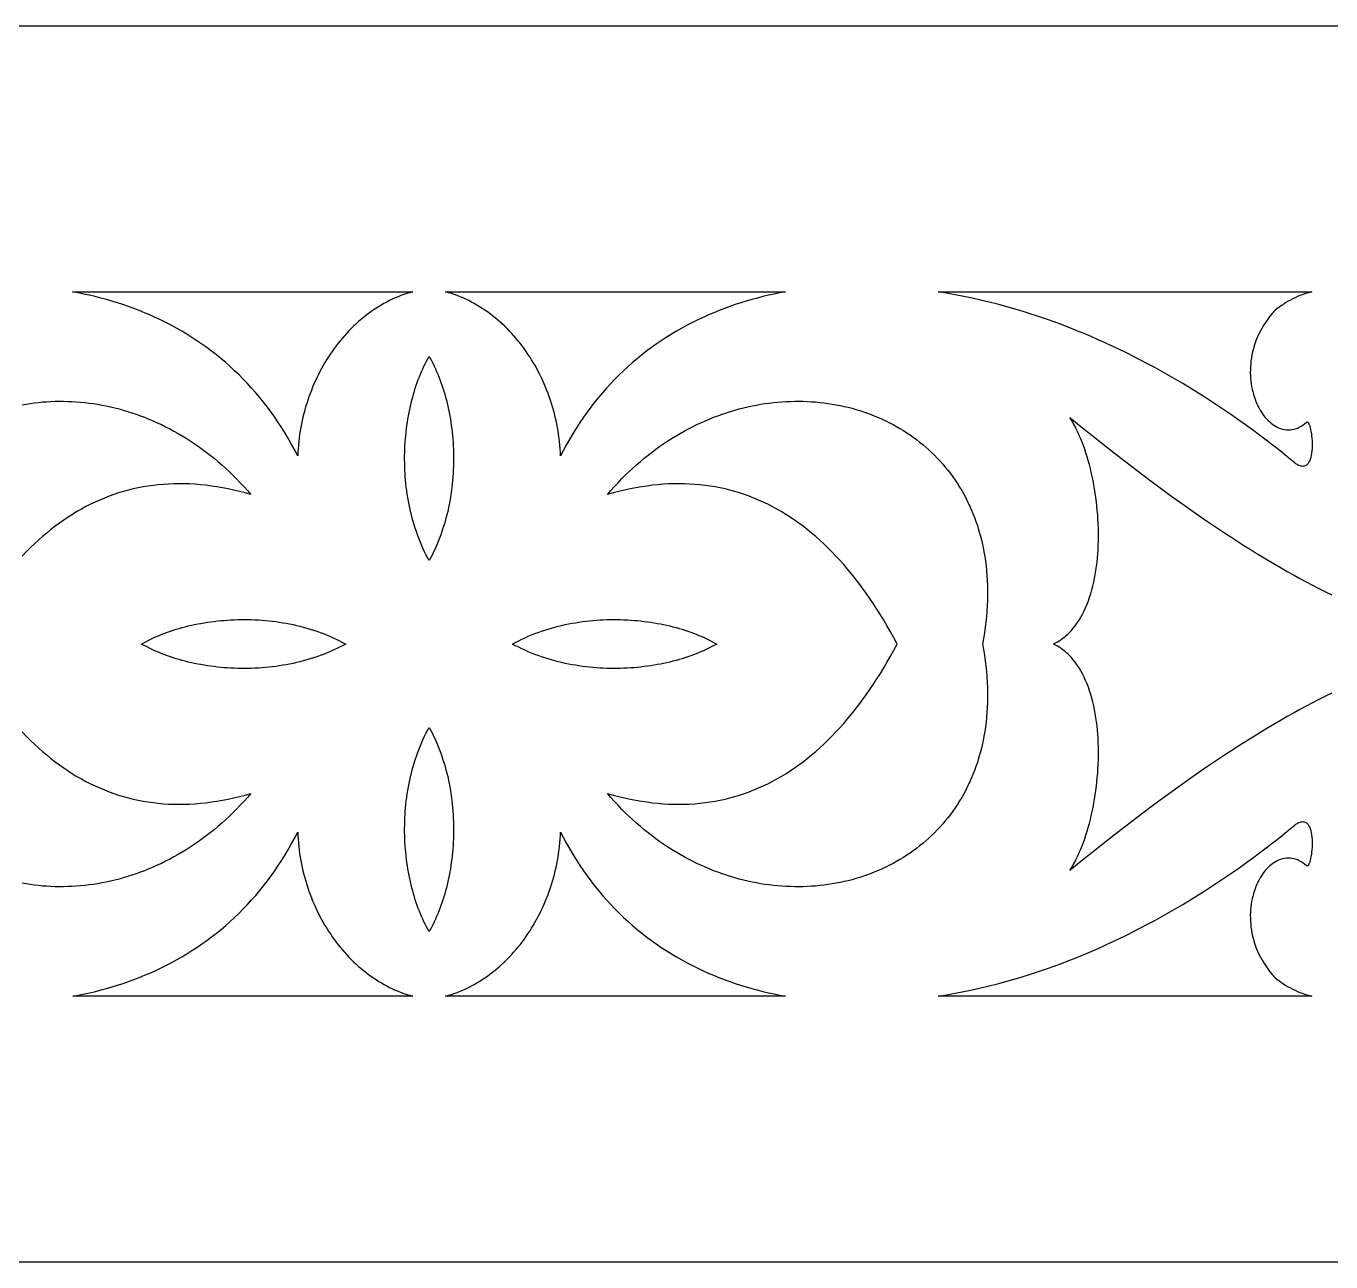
# Model space of a CAD drawing. Extents: x -177 to 173, y -41 to 52.
# Drawn here: x -32.2 to 66, y -40.7 to 52.3 of the extents above; entities that cross this region are included whole.
import ezdxf

# ---------------------------------------------------------------- set-up
doc = ezdxf.new("R2010")
doc.units = 0
doc.header["$MEASUREMENT"] = 0
doc.layers.add('LAYER_1', color=18, linetype='CONTINUOUS')

msp = doc.modelspace()

# ---------------------------------------------------------------- linework, layer by layer
at = {"layer": 'LAYER_1'}
for points in [[(-176.877, -40.696), (173.123, -40.696), (173.123, 52.304), (-176.877, 52.304)], [(-3.339, 32.241), (-3.561, 32.173), (-3.782, 32.099), (-4.001, 32.019), (-4.218, 31.934), (-4.433, 31.843), (-4.646, 31.747), (-4.857, 31.646), (-5.066, 31.539), (-5.273, 31.427), (-5.477, 31.31), (-5.68, 31.189), (-5.88, 31.062), (-6.077, 30.93), (-6.272, 30.794), (-6.465, 30.653), (-6.655, 30.508), (-6.843, 30.358), (-7.028, 30.203), (-7.21, 30.044), (-7.39, 29.881), (-7.567, 29.714), (-7.741, 29.543), (-7.912, 29.367), (-8.08, 29.188), (-8.245, 29.005), (-8.407, 28.818), (-8.566, 28.627), (-8.722, 28.432), (-8.874, 28.235), (-9.023, 28.033), (-9.169, 27.828), (-9.312, 27.62), (-9.451, 27.409), (-9.587, 27.194), (-9.719, 26.977), (-9.847, 26.756), (-9.972, 26.533), (-10.093, 26.306), (-10.211, 26.077), (-10.324, 25.845), (-10.434, 25.611), (-10.54, 25.374), (-10.642, 25.135), (-10.74, 24.893), (-10.834, 24.649), (-10.923, 24.403), (-11.009, 24.154), (-11.09, 23.904), (-11.167, 23.652), (-11.24, 23.397), (-11.308, 23.141), (-11.372, 22.883), (-11.431, 22.624), (-11.486, 22.363), (-11.536, 22.1), (-11.582, 21.837), (-11.623, 21.571), (-11.659, 21.305), (-11.69, 21.037), (-11.717, 20.768), (-11.738, 20.498), (-11.755, 20.228), (-11.766, 19.956), (-11.992, 20.395), (-12.226, 20.827), (-12.466, 21.25), (-12.713, 21.666), (-12.967, 22.075), (-13.227, 22.475), (-13.494, 22.868), (-13.768, 23.253), (-14.048, 23.631), (-14.334, 24), (-14.627, 24.362), (-14.926, 24.717), (-15.231, 25.063), (-15.542, 25.402), (-15.859, 25.734), (-16.182, 26.057), (-16.511, 26.373), (-16.846, 26.682), (-17.186, 26.982), (-17.533, 27.275), (-17.884, 27.561), (-18.241, 27.839), (-18.604, 28.109), (-18.972, 28.371), (-19.345, 28.626), (-19.723, 28.874), (-20.106, 29.113), (-20.495, 29.346), (-20.888, 29.57), (-21.286, 29.787), (-21.689, 29.996), (-22.097, 30.198), (-22.492, 30.385), (-22.889, 30.563), (-23.29, 30.734), (-23.693, 30.898), (-24.098, 31.054), (-24.506, 31.203), (-24.917, 31.344), (-25.33, 31.479), (-25.745, 31.606), (-26.162, 31.726), (-26.581, 31.839), (-27.002, 31.946), (-27.425, 32.045), (-27.85, 32.138), (-28.276, 32.224), (-28.704, 32.304), (-3.114, 32.304)], [(24.521, 32.224), (24.095, 32.138), (23.67, 32.045), (23.247, 31.946), (22.826, 31.839), (22.407, 31.726), (21.99, 31.606), (21.575, 31.479), (21.162, 31.344), (20.752, 31.203), (20.343, 31.054), (19.938, 30.898), (19.535, 30.734), (19.134, 30.563), (18.737, 30.385), (18.342, 30.198), (17.934, 29.996), (17.531, 29.787), (17.133, 29.57), (16.74, 29.346), (16.351, 29.113), (15.968, 28.874), (15.59, 28.626), (15.217, 28.371), (14.849, 28.109), (14.486, 27.839), (14.129, 27.561), (13.778, 27.275), (13.432, 26.982), (13.091, 26.682), (12.756, 26.373), (12.427, 26.057), (12.104, 25.734), (11.787, 25.402), (11.476, 25.063), (11.171, 24.717), (10.872, 24.362), (10.579, 24), (10.293, 23.631), (10.013, 23.253), (9.739, 22.868), (9.472, 22.475), (9.212, 22.075), (8.958, 21.666), (8.711, 21.25), (8.471, 20.827), (8.237, 20.395), (8.011, 19.956), (8, 20.228), (7.983, 20.498), (7.962, 20.768), (7.935, 21.037), (7.904, 21.305), (7.868, 21.571), (7.827, 21.837), (7.781, 22.1), (7.731, 22.363), (7.676, 22.624), (7.617, 22.883), (7.553, 23.141), (7.485, 23.397), (7.412, 23.652), (7.335, 23.904), (7.254, 24.154), (7.168, 24.403), (7.079, 24.649), (6.985, 24.893), (6.887, 25.135), (6.785, 25.374), (6.679, 25.611), (6.569, 25.845), (6.456, 26.077), (6.338, 26.306), (6.217, 26.533), (6.092, 26.756), (5.964, 26.977), (5.832, 27.194), (5.696, 27.409), (5.557, 27.62), (5.414, 27.828), (5.268, 28.033), (5.119, 28.235), (4.967, 28.432), (4.811, 28.627), (4.652, 28.818), (4.49, 29.005), (4.325, 29.188), (4.157, 29.367), (3.986, 29.543), (3.812, 29.714), (3.635, 29.881), (3.455, 30.044), (3.273, 30.203), (3.088, 30.358), (2.901, 30.508), (2.71, 30.653), (2.518, 30.794), (2.322, 30.93), (2.125, 31.062), (1.925, 31.189), (1.722, 31.31), (1.518, 31.427), (1.311, 31.539), (1.102, 31.646), (0.891, 31.747), (0.678, 31.843), (0.463, 31.934), (0.246, 32.019), (0.027, 32.099), (-0.194, 32.173), (-0.416, 32.241), (-0.641, 32.304), (24.949, 32.304)], [(64.364, 32.258), (64.185, 32.207), (64.007, 32.15), (63.829, 32.088), (63.652, 32.02), (63.475, 31.946), (63.299, 31.867), (63.123, 31.782), (62.948, 31.691), (62.774, 31.595), (62.6, 31.492), (62.428, 31.384), (62.257, 31.27), (62.086, 31.15), (61.917, 31.024), (61.75, 30.892), (61.564, 30.681), (61.39, 30.467), (61.226, 30.25), (61.074, 30.032), (60.931, 29.811), (60.799, 29.589), (60.677, 29.366), (60.565, 29.141), (60.462, 28.916), (60.369, 28.69), (60.286, 28.463), (60.211, 28.237), (60.145, 28.01), (60.089, 27.784), (60.04, 27.558), (60, 27.334), (59.968, 27.11), (59.944, 26.888), (59.928, 26.667), (59.92, 26.449), (59.918, 26.232), (59.925, 26.018), (59.938, 25.806), (59.957, 25.597), (59.984, 25.392), (60.017, 25.19), (60.056, 24.991), (60.101, 24.796), (60.152, 24.606), (60.209, 24.42), (60.271, 24.238), (60.339, 24.061), (60.411, 23.89), (60.489, 23.724), (60.571, 23.563), (60.658, 23.409), (60.749, 23.26), (60.844, 23.118), (60.943, 22.983), (61.046, 22.854), (61.152, 22.733), (61.262, 22.619), (61.375, 22.512), (61.491, 22.414), (61.61, 22.324), (61.731, 22.242), (61.855, 22.169), (61.981, 22.104), (62.109, 22.049), (62.239, 22.004), (62.37, 21.967), (62.503, 21.941), (62.637, 21.925), (62.772, 21.92), (62.909, 21.925), (63.045, 21.941), (63.183, 21.968), (63.32, 22.007), (63.458, 22.057), (63.596, 22.119), (63.733, 22.194), (63.87, 22.28), (64.007, 22.38), (64.142, 22.492), (64.163, 22.507), (64.183, 22.513), (64.204, 22.513), (64.225, 22.505), (64.246, 22.49), (64.266, 22.469), (64.287, 22.441), (64.307, 22.408), (64.347, 22.324), (64.384, 22.22), (64.42, 22.097), (64.453, 21.958), (64.483, 21.806), (64.509, 21.641), (64.531, 21.467), (64.548, 21.285), (64.561, 21.098), (64.567, 20.908), (64.568, 20.718), (64.562, 20.529), (64.549, 20.343), (64.528, 20.164), (64.5, 19.992), (64.463, 19.831), (64.441, 19.755), (64.417, 19.682), (64.39, 19.613), (64.361, 19.548), (64.329, 19.488), (64.295, 19.431), (64.259, 19.38), (64.219, 19.333), (64.177, 19.292), (64.132, 19.257), (64.084, 19.227), (64.034, 19.204), (63.98, 19.186), (63.923, 19.176), (63.863, 19.173), (63.8, 19.177), (63.734, 19.188), (63.665, 19.207), (63.592, 19.235), (63.515, 19.27), (63.436, 19.315), (63.352, 19.368), (63.265, 19.431), (63.175, 19.503), (62.664, 19.92), (62.152, 20.332), (61.638, 20.736), (61.122, 21.135), (60.605, 21.526), (60.087, 21.911), (59.567, 22.289), (59.046, 22.661), (58.524, 23.026), (58, 23.385), (57.476, 23.737), (56.951, 24.082), (56.424, 24.421), (55.897, 24.753), (55.369, 25.079), (54.841, 25.397), (54.312, 25.71), (53.782, 26.015), (53.251, 26.314), (52.721, 26.606), (52.189, 26.892), (51.658, 27.171), (51.126, 27.443), (50.594, 27.709), (50.062, 27.967), (49.53, 28.22), (48.998, 28.465), (48.466, 28.704), (47.935, 28.936), (47.403, 29.161), (46.872, 29.38), (46.341, 29.592), (45.757, 29.817), (45.167, 30.036), (44.571, 30.248), (43.969, 30.454), (43.363, 30.652), (42.751, 30.843), (42.134, 31.027), (41.513, 31.203), (40.888, 31.371), (40.259, 31.531), (39.626, 31.683), (38.99, 31.825), (38.351, 31.959), (37.71, 32.084), (37.066, 32.199), (36.42, 32.304), (64.542, 32.304)], [(-3.718, 19.953), (-3.713, 20.212), (-3.705, 20.469), (-3.693, 20.726), (-3.677, 20.981), (-3.658, 21.236), (-3.636, 21.489), (-3.61, 21.74), (-3.581, 21.99), (-3.549, 22.239), (-3.513, 22.485), (-3.474, 22.73), (-3.432, 22.973), (-3.387, 23.214), (-3.339, 23.453), (-3.287, 23.69), (-3.233, 23.924), (-3.175, 24.156), (-3.115, 24.385), (-3.051, 24.611), (-2.985, 24.835), (-2.916, 25.056), (-2.844, 25.274), (-2.769, 25.488), (-2.692, 25.7), (-2.611, 25.908), (-2.528, 26.113), (-2.443, 26.315), (-2.355, 26.512), (-2.264, 26.706), (-2.171, 26.897), (-2.076, 27.083), (-1.977, 27.265), (-1.877, 27.443), (-1.877, 27.443), (-1.776, 27.265), (-1.678, 27.083), (-1.583, 26.897), (-1.489, 26.706), (-1.399, 26.512), (-1.311, 26.315), (-1.225, 26.113), (-1.143, 25.908), (-1.062, 25.7), (-0.985, 25.489), (-0.91, 25.274), (-0.838, 25.056), (-0.769, 24.835), (-0.703, 24.611), (-0.639, 24.385), (-0.579, 24.156), (-0.522, 23.924), (-0.467, 23.69), (-0.416, 23.453), (-0.367, 23.214), (-0.322, 22.973), (-0.28, 22.73), (-0.241, 22.486), (-0.206, 22.239), (-0.173, 21.99), (-0.144, 21.74), (-0.119, 21.489), (-0.096, 21.236), (-0.077, 20.981), (-0.062, 20.726), (-0.05, 20.469), (-0.042, 20.212), (-0.037, 19.953), (-0.036, 19.694), (-0.039, 19.434), (-0.045, 19.174), (-0.055, 18.913), (-0.069, 18.652), (-0.086, 18.39), (-0.108, 18.128), (-0.133, 17.867), (-0.162, 17.605), (-0.195, 17.344), (-0.233, 17.082), (-0.274, 16.822), (-0.319, 16.561), (-0.369, 16.302), (-0.422, 16.043), (-0.48, 15.785), (-0.542, 15.527), (-0.608, 15.271), (-0.679, 15.016), (-0.754, 14.762), (-0.833, 14.509), (-0.917, 14.258), (-1.005, 14.009), (-1.098, 13.761), (-1.195, 13.514), (-1.297, 13.27), (-1.404, 13.028), (-1.515, 12.787), (-1.631, 12.549), (-1.751, 12.313), (-1.877, 12.08), (-2.002, 12.313), (-2.123, 12.549), (-2.239, 12.787), (-2.35, 13.028), (-2.457, 13.27), (-2.559, 13.514), (-2.656, 13.761), (-2.749, 14.009), (-2.837, 14.258), (-2.921, 14.509), (-3.001, 14.762), (-3.076, 15.016), (-3.146, 15.271), (-3.213, 15.527), (-3.275, 15.785), (-3.333, 16.043), (-3.386, 16.302), (-3.436, 16.561), (-3.481, 16.822), (-3.522, 17.082), (-3.56, 17.344), (-3.593, 17.605), (-3.622, 17.867), (-3.647, 18.128), (-3.669, 18.39), (-3.686, 18.651), (-3.7, 18.913), (-3.71, 19.174), (-3.716, 19.434), (-3.719, 19.694)], [(26.267, 24.068), (26.582, 24.057), (26.896, 24.04), (27.208, 24.016), (27.519, 23.987), (27.829, 23.952), (28.137, 23.911), (28.443, 23.864), (28.747, 23.811), (29.05, 23.752), (29.35, 23.687), (29.649, 23.616), (29.945, 23.54), (30.239, 23.457), (30.531, 23.369), (30.82, 23.275), (31.106, 23.175), (31.39, 23.07), (31.671, 22.959), (31.95, 22.842), (32.225, 22.719), (32.497, 22.591), (32.766, 22.457), (33.032, 22.318), (33.295, 22.173), (33.554, 22.022), (33.81, 21.866), (34.062, 21.704), (34.31, 21.537), (34.555, 21.364), (34.795, 21.186), (35.032, 21.003), (35.265, 20.814), (35.493, 20.62), (35.717, 20.42), (35.937, 20.215), (36.152, 20.004), (36.363, 19.789), (36.569, 19.568), (36.77, 19.342), (36.967, 19.11), (37.159, 18.874), (37.345, 18.632), (37.527, 18.385), (37.703, 18.132), (37.874, 17.875), (38.039, 17.613), (38.199, 17.345), (38.354, 17.073), (38.502, 16.795), (38.645, 16.512), (38.782, 16.225), (38.913, 15.932), (39.038, 15.634), (39.157, 15.332), (39.27, 15.024), (39.376, 14.712), (39.476, 14.395), (39.569, 14.073), (39.656, 13.746), (39.736, 13.414), (39.809, 13.078), (39.875, 12.736), (39.934, 12.39), (39.986, 12.04), (40.031, 11.684), (40.068, 11.324), (40.098, 10.959), (40.121, 10.59), (40.136, 10.216), (40.143, 9.838), (40.143, 9.454), (40.135, 9.067), (40.118, 8.674), (40.094, 8.278), (40.062, 7.877), (40.021, 7.471), (39.972, 7.061), (39.914, 6.646), (39.848, 6.227), (39.774, 5.804), (39.772, 5.804), (39.772, 5.804), (39.772, 5.803), (39.774, 5.803), (39.848, 5.38), (39.914, 4.961), (39.972, 4.546), (40.021, 4.136), (40.062, 3.73), (40.094, 3.329), (40.118, 2.933), (40.135, 2.54), (40.143, 2.153), (40.143, 1.77), (40.136, 1.391), (40.121, 1.017), (40.098, 0.648), (40.068, 0.283), (40.031, -0.077), (39.986, -0.433), (39.934, -0.783), (39.875, -1.129), (39.809, -1.47), (39.736, -1.807), (39.656, -2.139), (39.569, -2.465), (39.476, -2.788), (39.376, -3.105), (39.27, -3.417), (39.157, -3.724), (39.038, -4.027), (38.913, -4.325), (38.782, -4.617), (38.645, -4.905), (38.502, -5.187), (38.354, -5.465), (38.199, -5.738), (38.039, -6.005), (37.874, -6.268), (37.703, -6.525), (37.527, -6.777), (37.345, -7.024), (37.159, -7.266), (36.967, -7.503), (36.77, -7.734), (36.569, -7.96), (36.363, -8.181), (36.152, -8.397), (35.937, -8.607), (35.717, -8.812), (35.493, -9.012), (35.265, -9.206), (35.032, -9.395), (34.795, -9.579), (34.555, -9.757), (34.31, -9.929), (34.062, -10.097), (33.81, -10.258), (33.554, -10.414), (33.295, -10.565), (33.032, -10.71), (32.766, -10.849), (32.497, -10.983), (32.225, -11.111), (31.95, -11.234), (31.671, -11.351), (31.39, -11.462), (31.106, -11.568), (30.82, -11.667), (30.531, -11.761), (30.239, -11.849), (29.945, -11.932), (29.649, -12.008), (29.35, -12.079), (29.05, -12.144), (28.747, -12.203), (28.443, -12.256), (28.137, -12.303), (27.829, -12.344), (27.519, -12.38), (27.208, -12.409), (26.896, -12.432), (26.582, -12.449), (26.267, -12.46), (25.951, -12.465), (25.633, -12.464), (25.315, -12.457), (24.996, -12.444), (24.676, -12.424), (24.355, -12.398), (24.034, -12.366), (23.713, -12.328), (23.391, -12.284), (23.068, -12.233), (22.746, -12.176), (22.423, -12.113), (22.101, -12.043), (21.778, -11.967), (21.456, -11.885), (21.134, -11.796), (20.812, -11.701), (20.491, -11.599), (20.17, -11.491), (19.85, -11.376), (19.531, -11.255), (19.212, -11.127), (18.895, -10.993), (18.578, -10.852), (18.263, -10.705), (17.949, -10.55), (17.636, -10.39), (17.324, -10.222), (17.015, -10.048), (16.706, -9.867), (16.4, -9.68), (16.095, -9.486), (15.792, -9.285), (15.491, -9.077), (15.192, -8.862), (14.895, -8.641), (14.601, -8.412), (14.309, -8.177), (14.019, -7.935), (13.732, -7.686), (13.447, -7.43), (13.166, -7.167), (12.887, -6.897), (12.611, -6.62), (12.338, -6.336), (12.068, -6.045), (11.801, -5.747), (11.538, -5.441), (11.971, -5.563), (12.401, -5.675), (12.828, -5.777), (13.252, -5.869), (13.674, -5.951), (14.092, -6.023), (14.508, -6.086), (14.92, -6.139), (15.33, -6.182), (15.737, -6.215), (16.141, -6.239), (16.542, -6.253), (16.94, -6.257), (17.335, -6.252), (17.727, -6.237), (18.117, -6.212), (18.503, -6.178), (18.887, -6.135), (19.267, -6.081), (19.645, -6.019), (20.02, -5.947), (20.391, -5.865), (20.76, -5.774), (21.126, -5.674), (21.489, -5.564), (21.849, -5.444), (22.207, -5.316), (22.561, -5.178), (22.912, -5.031), (23.261, -4.875), (23.606, -4.709), (23.948, -4.534), (24.288, -4.35), (24.625, -4.156), (24.958, -3.954), (25.289, -3.742), (25.617, -3.522), (25.942, -3.292), (26.264, -3.053), (26.583, -2.805), (26.899, -2.548), (27.212, -2.282), (27.522, -2.007), (27.829, -1.723), (28.133, -1.43), (28.434, -1.128), (28.733, -0.818), (29.028, -0.498), (29.32, -0.17), (29.61, 0.167), (29.896, 0.513), (30.18, 0.868), (30.46, 1.232), (30.738, 1.604), (31.013, 1.985), (31.284, 2.375), (31.553, 2.773), (31.819, 3.18), (32.081, 3.596), (32.341, 4.02), (32.598, 4.453), (32.852, 4.895), (33.103, 5.344), (33.35, 5.803), (33.351, 5.803), (33.351, 5.804), (33.351, 5.804), (33.35, 5.804), (33.103, 6.263), (32.852, 6.713), (32.598, 7.154), (32.341, 7.587), (32.081, 8.011), (31.819, 8.427), (31.553, 8.834), (31.284, 9.233), (31.013, 9.622), (30.738, 10.003), (30.46, 10.376), (30.18, 10.739), (29.896, 11.094), (29.61, 11.44), (29.32, 11.777), (29.028, 12.106), (28.733, 12.425), (28.434, 12.736), (28.133, 13.038), (27.829, 13.33), (27.522, 13.614), (27.212, 13.889), (26.899, 14.155), (26.583, 14.412), (26.264, 14.66), (25.942, 14.899), (25.617, 15.128), (25.289, 15.349), (24.958, 15.561), (24.625, 15.763), (24.288, 15.956), (23.948, 16.14), (23.606, 16.315), (23.261, 16.481), (22.912, 16.637), (22.561, 16.784), (22.207, 16.922), (21.849, 17.05), (21.489, 17.17), (21.126, 17.279), (20.76, 17.38), (20.391, 17.471), (20.02, 17.552), (19.645, 17.624), (19.267, 17.687), (18.887, 17.74), (18.503, 17.784), (18.117, 17.818), (17.727, 17.842), (17.335, 17.857), (16.94, 17.863), (16.542, 17.858), (16.141, 17.845), (15.737, 17.821), (15.33, 17.788), (14.92, 17.745), (14.508, 17.692), (14.092, 17.63), (13.674, 17.557), (13.252, 17.475), (12.828, 17.383), (12.401, 17.282), (11.971, 17.17), (11.538, 17.049), (11.801, 17.354), (12.068, 17.652), (12.338, 17.943), (12.611, 18.227), (12.887, 18.504), (13.166, 18.774), (13.447, 19.037), (13.732, 19.293), (14.019, 19.542), (14.309, 19.784), (14.601, 20.02), (14.895, 20.248), (15.192, 20.47), (15.491, 20.684), (15.792, 20.892), (16.095, 21.093), (16.4, 21.287), (16.706, 21.475), (17.015, 21.656), (17.324, 21.83), (17.636, 21.997), (17.949, 22.158), (18.263, 22.312), (18.578, 22.46), (18.895, 22.6), (19.212, 22.735), (19.531, 22.862), (19.85, 22.984), (20.17, 23.098), (20.491, 23.206), (20.812, 23.308), (21.134, 23.403), (21.456, 23.492), (21.778, 23.575), (22.101, 23.651), (22.423, 23.72), (22.746, 23.784), (23.068, 23.841), (23.391, 23.891), (23.713, 23.936), (24.034, 23.974), (24.355, 24.006), (24.676, 24.032), (24.996, 24.051), (25.315, 24.065), (25.633, 24.072), (25.951, 24.073)], [(-15.507, 7.643), (-15.247, 7.637), (-14.986, 7.627), (-14.725, 7.613), (-14.463, 7.596), (-14.201, 7.574), (-13.94, 7.549), (-13.678, 7.52), (-13.417, 7.487), (-13.156, 7.449), (-12.895, 7.408), (-12.634, 7.363), (-12.375, 7.313), (-12.116, 7.26), (-11.858, 7.202), (-11.6, 7.14), (-11.344, 7.073), (-11.089, 7.003), (-10.835, 6.927), (-10.582, 6.848), (-10.331, 6.764), (-10.082, 6.676), (-9.834, 6.583), (-9.588, 6.486), (-9.343, 6.384), (-9.101, 6.277), (-8.86, 6.166), (-8.622, 6.05), (-8.386, 5.929), (-8.153, 5.804), (-8.386, 5.678), (-8.622, 5.558), (-8.86, 5.442), (-9.101, 5.331), (-9.343, 5.224), (-9.588, 5.122), (-9.834, 5.025), (-10.082, 4.932), (-10.331, 4.844), (-10.582, 4.76), (-10.835, 4.681), (-11.089, 4.606), (-11.344, 4.535), (-11.6, 4.469), (-11.858, 4.407), (-12.116, 4.349), (-12.375, 4.295), (-12.634, 4.246), (-12.895, 4.201), (-13.156, 4.159), (-13.417, 4.122), (-13.678, 4.089), (-13.94, 4.06), (-14.201, 4.035), (-14.463, 4.013), (-14.725, 3.996), (-14.986, 3.982), (-15.247, 3.972), (-15.507, 3.966), (-15.767, 3.963), (-16.026, 3.964), (-16.285, 3.969), (-16.542, 3.977), (-16.799, 3.989), (-17.054, 4.004), (-17.309, 4.023), (-17.562, 4.046), (-17.813, 4.071), (-18.063, 4.1), (-18.312, 4.133), (-18.559, 4.168), (-18.803, 4.207), (-19.046, 4.249), (-19.287, 4.294), (-19.526, 4.343), (-19.763, 4.394), (-19.997, 4.448), (-20.229, 4.506), (-20.458, 4.566), (-20.684, 4.63), (-20.908, 4.696), (-21.129, 4.765), (-21.347, 4.837), (-21.562, 4.912), (-21.773, 4.989), (-21.982, 5.069), (-22.186, 5.152), (-22.388, 5.238), (-22.586, 5.326), (-22.78, 5.416), (-22.97, 5.51), (-23.156, 5.605), (-23.338, 5.703), (-23.516, 5.804), (-23.516, 5.804), (-23.338, 5.904), (-23.156, 6.002), (-22.97, 6.098), (-22.779, 6.191), (-22.585, 6.282), (-22.388, 6.37), (-22.186, 6.455), (-21.981, 6.538), (-21.773, 6.618), (-21.562, 6.696), (-21.347, 6.771), (-21.129, 6.843), (-20.908, 6.912), (-20.684, 6.978), (-20.458, 7.042), (-20.229, 7.102), (-19.997, 7.16), (-19.763, 7.214), (-19.526, 7.266), (-19.287, 7.314), (-19.046, 7.359), (-18.803, 7.401), (-18.558, 7.44), (-18.312, 7.476), (-18.063, 7.508), (-17.813, 7.537), (-17.562, 7.563), (-17.309, 7.585), (-17.054, 7.604), (-16.799, 7.62), (-16.542, 7.631), (-16.285, 7.64), (-16.026, 7.645), (-15.767, 7.646)], [(12.271, 7.645), (12.53, 7.64), (12.787, 7.631), (13.044, 7.62), (13.299, 7.604), (13.554, 7.585), (13.807, 7.563), (14.058, 7.537), (14.308, 7.508), (14.557, 7.476), (14.804, 7.44), (15.048, 7.401), (15.291, 7.359), (15.532, 7.314), (15.771, 7.266), (16.008, 7.214), (16.242, 7.16), (16.474, 7.102), (16.703, 7.042), (16.929, 6.978), (17.153, 6.912), (17.374, 6.843), (17.592, 6.771), (17.807, 6.696), (18.018, 6.618), (18.226, 6.538), (18.431, 6.455), (18.633, 6.37), (18.83, 6.282), (19.025, 6.191), (19.215, 6.098), (19.401, 6.002), (19.583, 5.904), (19.761, 5.804), (19.761, 5.804), (19.583, 5.703), (19.401, 5.605), (19.215, 5.51), (19.025, 5.416), (18.831, 5.326), (18.633, 5.238), (18.432, 5.152), (18.227, 5.069), (18.018, 4.989), (17.807, 4.912), (17.592, 4.837), (17.374, 4.765), (17.153, 4.696), (16.93, 4.63), (16.703, 4.566), (16.474, 4.506), (16.242, 4.448), (16.008, 4.394), (15.771, 4.343), (15.533, 4.294), (15.292, 4.249), (15.049, 4.207), (14.804, 4.168), (14.557, 4.133), (14.308, 4.1), (14.058, 4.071), (13.807, 4.046), (13.554, 4.023), (13.3, 4.004), (13.044, 3.989), (12.787, 3.977), (12.53, 3.969), (12.271, 3.964), (12.012, 3.963), (11.752, 3.966), (11.492, 3.972), (11.231, 3.982), (10.97, 3.996), (10.708, 4.013), (10.447, 4.035), (10.185, 4.06), (9.923, 4.089), (9.662, 4.122), (9.401, 4.159), (9.14, 4.201), (8.88, 4.246), (8.62, 4.295), (8.361, 4.349), (8.103, 4.407), (7.845, 4.469), (7.589, 4.535), (7.334, 4.606), (7.08, 4.681), (6.828, 4.76), (6.576, 4.844), (6.327, 4.932), (6.079, 5.025), (5.833, 5.122), (5.588, 5.224), (5.346, 5.331), (5.106, 5.442), (4.867, 5.558), (4.632, 5.678), (4.398, 5.804), (4.632, 5.929), (4.867, 6.05), (5.106, 6.166), (5.346, 6.277), (5.588, 6.384), (5.833, 6.486), (6.079, 6.583), (6.327, 6.676), (6.576, 6.764), (6.828, 6.848), (7.08, 6.927), (7.334, 7.003), (7.589, 7.073), (7.845, 7.14), (8.103, 7.202), (8.361, 7.26), (8.62, 7.313), (8.88, 7.363), (9.14, 7.408), (9.401, 7.449), (9.662, 7.487), (9.923, 7.52), (10.185, 7.549), (10.447, 7.574), (10.708, 7.596), (10.97, 7.613), (11.231, 7.627), (11.492, 7.637), (11.752, 7.643), (12.012, 7.646)], [(-3.716, -7.825), (-3.71, -7.565), (-3.7, -7.304), (-3.686, -7.043), (-3.669, -6.781), (-3.647, -6.52), (-3.622, -6.258), (-3.593, -5.996), (-3.56, -5.735), (-3.522, -5.474), (-3.481, -5.213), (-3.436, -4.953), (-3.386, -4.693), (-3.333, -4.434), (-3.275, -4.176), (-3.213, -3.918), (-3.146, -3.662), (-3.076, -3.407), (-3.001, -3.153), (-2.921, -2.901), (-2.837, -2.649), (-2.749, -2.4), (-2.656, -2.152), (-2.559, -1.906), (-2.457, -1.661), (-2.35, -1.419), (-2.239, -1.179), (-2.123, -0.941), (-2.002, -0.705), (-1.877, -0.471), (-1.751, -0.705), (-1.631, -0.941), (-1.515, -1.179), (-1.404, -1.419), (-1.297, -1.661), (-1.195, -1.906), (-1.098, -2.152), (-1.005, -2.4), (-0.917, -2.649), (-0.833, -2.901), (-0.754, -3.153), (-0.679, -3.407), (-0.608, -3.662), (-0.542, -3.918), (-0.48, -4.176), (-0.422, -4.434), (-0.369, -4.693), (-0.319, -4.953), (-0.274, -5.213), (-0.233, -5.474), (-0.195, -5.735), (-0.162, -5.996), (-0.133, -6.258), (-0.108, -6.52), (-0.086, -6.781), (-0.069, -7.043), (-0.055, -7.304), (-0.045, -7.565), (-0.039, -7.825), (-0.036, -8.085), (-0.037, -8.345), (-0.042, -8.603), (-0.05, -8.861), (-0.062, -9.117), (-0.077, -9.373), (-0.096, -9.627), (-0.119, -9.88), (-0.144, -10.131), (-0.173, -10.382), (-0.206, -10.63), (-0.241, -10.877), (-0.28, -11.122), (-0.322, -11.365), (-0.367, -11.606), (-0.416, -11.844), (-0.467, -12.081), (-0.522, -12.315), (-0.579, -12.547), (-0.639, -12.776), (-0.703, -13.003), (-0.769, -13.226), (-0.838, -13.447), (-0.91, -13.665), (-0.985, -13.88), (-1.062, -14.091), (-1.143, -14.3), (-1.225, -14.505), (-1.311, -14.706), (-1.399, -14.904), (-1.489, -15.098), (-1.583, -15.288), (-1.678, -15.474), (-1.776, -15.656), (-1.877, -15.835), (-1.877, -15.834), (-1.977, -15.656), (-2.076, -15.474), (-2.171, -15.288), (-2.264, -15.098), (-2.355, -14.904), (-2.443, -14.706), (-2.528, -14.504), (-2.611, -14.3), (-2.692, -14.091), (-2.769, -13.88), (-2.844, -13.665), (-2.916, -13.447), (-2.985, -13.226), (-3.051, -13.002), (-3.115, -12.776), (-3.175, -12.547), (-3.233, -12.315), (-3.287, -12.081), (-3.339, -11.844), (-3.387, -11.605), (-3.432, -11.365), (-3.474, -11.122), (-3.513, -10.877), (-3.549, -10.63), (-3.581, -10.381), (-3.61, -10.131), (-3.636, -9.88), (-3.658, -9.627), (-3.677, -9.373), (-3.693, -9.117), (-3.705, -8.86), (-3.713, -8.603), (-3.718, -8.344), (-3.719, -8.085)], [(63.923, -7.568), (63.98, -7.579), (64.034, -7.596), (64.084, -7.619), (64.132, -7.649), (64.177, -7.685), (64.219, -7.726), (64.259, -7.772), (64.295, -7.824), (64.329, -7.88), (64.361, -7.941), (64.39, -8.006), (64.417, -8.075), (64.441, -8.148), (64.463, -8.224), (64.5, -8.385), (64.528, -8.556), (64.549, -8.736), (64.562, -8.921), (64.568, -9.11), (64.567, -9.3), (64.561, -9.49), (64.548, -9.676), (64.531, -9.858), (64.509, -10.032), (64.483, -10.196), (64.453, -10.349), (64.42, -10.488), (64.384, -10.61), (64.347, -10.714), (64.307, -10.798), (64.287, -10.831), (64.266, -10.858), (64.246, -10.879), (64.225, -10.894), (64.204, -10.901), (64.183, -10.902), (64.163, -10.895), (64.142, -10.881), (64.007, -10.768), (63.87, -10.669), (63.733, -10.582), (63.596, -10.508), (63.458, -10.446), (63.32, -10.396), (63.183, -10.357), (63.045, -10.33), (62.909, -10.314), (62.772, -10.309), (62.637, -10.314), (62.503, -10.331), (62.37, -10.357), (62.239, -10.393), (62.109, -10.439), (61.981, -10.494), (61.855, -10.558), (61.731, -10.631), (61.61, -10.713), (61.491, -10.803), (61.375, -10.902), (61.262, -11.008), (61.152, -11.122), (61.046, -11.244), (60.943, -11.372), (60.844, -11.507), (60.749, -11.65), (60.658, -11.798), (60.571, -11.953), (60.489, -12.113), (60.411, -12.279), (60.339, -12.451), (60.271, -12.627), (60.209, -12.809), (60.152, -12.995), (60.101, -13.186), (60.056, -13.38), (60.017, -13.579), (59.984, -13.781), (59.957, -13.987), (59.938, -14.196), (59.925, -14.407), (59.918, -14.621), (59.92, -14.838), (59.928, -15.057), (59.944, -15.277), (59.968, -15.5), (60, -15.723), (60.04, -15.948), (60.089, -16.174), (60.145, -16.4), (60.211, -16.626), (60.286, -16.853), (60.369, -17.08), (60.462, -17.306), (60.565, -17.531), (60.677, -17.756), (60.799, -17.979), (60.931, -18.201), (61.074, -18.422), (61.226, -18.641), (61.39, -18.857), (61.564, -19.071), (61.75, -19.282), (61.917, -19.414), (62.086, -19.54), (62.256, -19.66), (62.427, -19.775), (62.599, -19.883), (62.772, -19.986), (62.946, -20.082), (63.121, -20.173), (63.296, -20.258), (63.473, -20.338), (63.649, -20.411), (63.826, -20.48), (64.004, -20.542), (64.182, -20.599), (64.36, -20.65), (64.538, -20.696), (36.429, -20.696), (37.074, -20.591), (37.717, -20.476), (38.358, -20.351), (38.996, -20.218), (39.631, -20.075), (40.263, -19.924), (40.892, -19.765), (41.517, -19.597), (42.137, -19.421), (42.753, -19.238), (43.365, -19.047), (43.971, -18.849), (44.572, -18.644), (45.168, -18.433), (45.758, -18.214), (46.341, -17.99), (46.872, -17.778), (47.403, -17.559), (47.935, -17.334), (48.466, -17.101), (48.998, -16.862), (49.53, -16.616), (50.062, -16.364), (50.594, -16.105), (51.126, -15.839), (51.658, -15.566), (52.189, -15.287), (52.721, -15.001), (53.251, -14.709), (53.782, -14.409), (54.312, -14.103), (54.841, -13.791), (55.369, -13.472), (55.897, -13.146), (56.424, -12.814), (56.951, -12.475), (57.476, -12.129), (58, -11.777), (58.524, -11.418), (59.046, -11.053), (59.567, -10.681), (60.087, -10.302), (60.605, -9.917), (61.122, -9.526), (61.638, -9.127), (62.152, -8.723), (62.664, -8.311), (63.175, -7.894), (63.265, -7.822), (63.352, -7.76), (63.436, -7.706), (63.515, -7.662), (63.592, -7.627), (63.665, -7.599), (63.734, -7.58), (63.8, -7.569), (63.863, -7.565)], [(-11.755, -8.617), (-11.738, -8.888), (-11.717, -9.158), (-11.69, -9.427), (-11.659, -9.695), (-11.623, -9.961), (-11.582, -10.227), (-11.536, -10.491), (-11.486, -10.754), (-11.431, -11.015), (-11.371, -11.275), (-11.307, -11.533), (-11.239, -11.789), (-11.166, -12.043), (-11.089, -12.296), (-11.008, -12.547), (-10.922, -12.795), (-10.832, -13.041), (-10.738, -13.286), (-10.64, -13.527), (-10.538, -13.767), (-10.432, -14.004), (-10.322, -14.239), (-10.208, -14.47), (-10.091, -14.7), (-9.969, -14.926), (-9.844, -15.15), (-9.716, -15.37), (-9.583, -15.588), (-9.447, -15.803), (-9.308, -16.014), (-9.165, -16.222), (-9.019, -16.427), (-8.87, -16.629), (-8.717, -16.827), (-8.561, -17.021), (-8.402, -17.212), (-8.24, -17.399), (-8.074, -17.582), (-7.906, -17.761), (-7.735, -17.937), (-7.56, -18.108), (-7.383, -18.275), (-7.204, -18.438), (-7.021, -18.597), (-6.836, -18.752), (-6.648, -18.902), (-6.457, -19.047), (-6.264, -19.188), (-6.069, -19.324), (-5.871, -19.456), (-5.671, -19.582), (-5.468, -19.704), (-5.263, -19.821), (-5.056, -19.932), (-4.847, -20.039), (-4.636, -20.14), (-4.422, -20.236), (-4.207, -20.327), (-3.99, -20.412), (-3.771, -20.491), (-3.55, -20.565), (-3.327, -20.633), (-3.102, -20.696), (-28.684, -20.696), (-28.257, -20.616), (-27.832, -20.53), (-27.409, -20.437), (-26.987, -20.338), (-26.567, -20.232), (-26.15, -20.119), (-25.734, -19.999), (-25.32, -19.872), (-24.908, -19.738), (-24.499, -19.597), (-24.092, -19.448), (-23.688, -19.292), (-23.286, -19.129), (-22.887, -18.959), (-22.49, -18.78), (-22.097, -18.595), (-21.689, -18.393), (-21.286, -18.184), (-20.888, -17.967), (-20.495, -17.742), (-20.106, -17.51), (-19.723, -17.271), (-19.345, -17.023), (-18.972, -16.768), (-18.604, -16.505), (-18.241, -16.235), (-17.884, -15.957), (-17.533, -15.671), (-17.186, -15.378), (-16.846, -15.077), (-16.511, -14.768), (-16.182, -14.452), (-15.859, -14.128), (-15.542, -13.796), (-15.231, -13.457), (-14.926, -13.11), (-14.627, -12.755), (-14.334, -12.392), (-14.048, -12.022), (-13.768, -11.644), (-13.494, -11.259), (-13.227, -10.866), (-12.967, -10.465), (-12.713, -10.056), (-12.466, -9.64), (-12.226, -9.216), (-11.992, -8.784), (-11.766, -8.345)], [(8.237, -8.784), (8.471, -9.216), (8.711, -9.64), (8.958, -10.056), (9.212, -10.465), (9.472, -10.866), (9.739, -11.259), (10.013, -11.644), (10.293, -12.022), (10.579, -12.392), (10.872, -12.755), (11.171, -13.11), (11.476, -13.457), (11.787, -13.796), (12.104, -14.128), (12.427, -14.452), (12.756, -14.768), (13.091, -15.077), (13.432, -15.378), (13.778, -15.671), (14.129, -15.957), (14.486, -16.235), (14.849, -16.505), (15.217, -16.768), (15.59, -17.023), (15.968, -17.271), (16.351, -17.51), (16.74, -17.742), (17.133, -17.967), (17.531, -18.184), (17.934, -18.393), (18.342, -18.595), (18.735, -18.78), (19.132, -18.959), (19.531, -19.129), (19.933, -19.292), (20.337, -19.448), (20.744, -19.597), (21.154, -19.738), (21.565, -19.872), (21.979, -19.999), (22.395, -20.119), (22.813, -20.232), (23.232, -20.338), (23.654, -20.437), (24.077, -20.53), (24.502, -20.616), (24.929, -20.696), (-0.653, -20.696), (-0.428, -20.633), (-0.205, -20.565), (0.016, -20.491), (0.235, -20.412), (0.452, -20.327), (0.668, -20.236), (0.881, -20.14), (1.092, -20.039), (1.301, -19.932), (1.508, -19.821), (1.713, -19.704), (1.916, -19.582), (2.116, -19.456), (2.314, -19.324), (2.509, -19.188), (2.702, -19.047), (2.893, -18.902), (3.081, -18.752), (3.266, -18.597), (3.449, -18.438), (3.629, -18.275), (3.806, -18.108), (3.98, -17.937), (4.151, -17.761), (4.319, -17.582), (4.485, -17.399), (4.647, -17.212), (4.806, -17.021), (4.962, -16.827), (5.115, -16.629), (5.264, -16.427), (5.41, -16.222), (5.553, -16.014), (5.693, -15.803), (5.828, -15.588), (5.961, -15.37), (6.089, -15.15), (6.214, -14.926), (6.336, -14.7), (6.453, -14.47), (6.567, -14.239), (6.677, -14.004), (6.783, -13.767), (6.885, -13.527), (6.983, -13.286), (7.077, -13.041), (7.167, -12.795), (7.253, -12.547), (7.334, -12.296), (7.411, -12.043), (7.484, -11.789), (7.553, -11.533), (7.616, -11.275), (7.676, -11.015), (7.731, -10.754), (7.781, -10.491), (7.827, -10.227), (7.868, -9.961), (7.904, -9.695), (7.935, -9.427), (7.962, -9.158), (7.983, -8.888), (8, -8.617), (8.011, -8.345)]]:
    msp.add_lwpolyline(points, close=True, dxfattribs=at)
for points in [[(-32.502, 23.811), (-32.198, 23.864), (-31.892, 23.911), (-31.584, 23.952), (-31.274, 23.987), (-30.963, 24.016), (-30.651, 24.04), (-30.337, 24.057), (-30.022, 24.068), (-29.705, 24.073), (-29.388, 24.072), (-29.07, 24.065), (-28.751, 24.051), (-28.431, 24.032), (-28.11, 24.006), (-27.789, 23.974), (-27.468, 23.936), (-27.146, 23.891), (-26.823, 23.841), (-26.501, 23.784), (-26.178, 23.72), (-25.856, 23.651), (-25.533, 23.575), (-25.211, 23.492), (-24.889, 23.403), (-24.567, 23.308), (-24.246, 23.206), (-23.925, 23.098), (-23.605, 22.984), (-23.286, 22.862), (-22.967, 22.735), (-22.65, 22.6), (-22.333, 22.46), (-22.018, 22.312), (-21.704, 22.158), (-21.391, 21.997), (-21.079, 21.83), (-20.769, 21.656), (-20.461, 21.475), (-20.155, 21.287), (-19.85, 21.093), (-19.547, 20.892), (-19.246, 20.684), (-18.947, 20.47), (-18.65, 20.248), (-18.356, 20.02), (-18.064, 19.784), (-17.774, 19.542), (-17.487, 19.293), (-17.202, 19.037), (-16.921, 18.774), (-16.642, 18.504), (-16.366, 18.227), (-16.093, 17.943), (-15.823, 17.652), (-15.556, 17.354), (-15.293, 17.049), (-15.726, 17.17), (-16.156, 17.282), (-16.583, 17.383), (-17.007, 17.475), (-17.429, 17.557), (-17.847, 17.63), (-18.263, 17.692), (-18.675, 17.745), (-19.085, 17.788), (-19.492, 17.821), (-19.896, 17.845), (-20.297, 17.858), (-20.695, 17.863), (-21.09, 17.857), (-21.482, 17.842), (-21.872, 17.818), (-22.258, 17.784), (-22.642, 17.74), (-23.022, 17.687), (-23.4, 17.624), (-23.775, 17.552), (-24.146, 17.471), (-24.515, 17.38), (-24.881, 17.279), (-25.244, 17.17), (-25.604, 17.05), (-25.962, 16.922), (-26.316, 16.784), (-26.667, 16.637), (-27.015, 16.481), (-27.361, 16.315), (-27.703, 16.14), (-28.043, 15.956), (-28.38, 15.763), (-28.713, 15.561), (-29.044, 15.349), (-29.372, 15.128), (-29.697, 14.899), (-30.019, 14.66), (-30.337, 14.412), (-30.653, 14.155), (-30.967, 13.889), (-31.277, 13.614), (-31.584, 13.33), (-31.888, 13.038), (-32.189, 12.736), (-32.488, 12.425)], [(66.048, 2.113), (65.565, 1.872), (65.083, 1.627), (64.604, 1.378), (64.126, 1.124), (63.649, 0.866), (63.174, 0.604), (62.701, 0.338), (62.23, 0.069), (61.76, -0.205), (61.292, -0.482), (60.825, -0.762), (60.36, -1.046), (59.897, -1.333), (59.435, -1.623), (58.975, -1.917), (58.517, -2.213), (58.06, -2.512), (57.604, -2.814), (56.699, -3.425), (55.8, -4.045), (54.907, -4.674), (54.02, -5.311), (53.14, -5.954), (52.267, -6.604), (51.399, -7.258), (50.539, -7.916), (49.684, -8.578), (48.836, -9.241), (47.994, -9.906), (47.158, -10.571), (46.328, -11.236), (46.456, -11.035), (46.581, -10.825), (46.703, -10.605), (46.821, -10.378), (46.936, -10.142), (47.047, -9.898), (47.155, -9.647), (47.259, -9.389), (47.359, -9.124), (47.456, -8.853), (47.549, -8.575), (47.638, -8.292), (47.723, -8.004), (47.804, -7.71), (47.88, -7.412), (47.953, -7.11), (48.021, -6.803), (48.085, -6.493), (48.145, -6.179), (48.2, -5.863), (48.25, -5.544), (48.296, -5.222), (48.337, -4.899), (48.374, -4.574), (48.405, -4.248), (48.432, -3.921), (48.454, -3.593), (48.47, -3.265), (48.482, -2.937), (48.488, -2.61), (48.489, -2.283), (48.485, -1.958), (48.475, -1.634), (48.46, -1.312), (48.439, -0.992), (48.413, -0.674), (48.381, -0.36), (48.343, -0.048), (48.3, 0.26), (48.25, 0.564), (48.195, 0.864), (48.133, 1.159), (48.065, 1.449), (47.991, 1.734), (47.911, 2.014), (47.825, 2.287), (47.732, 2.554), (47.633, 2.815), (47.527, 3.068), (47.414, 3.315), (47.295, 3.553), (47.169, 3.784), (47.036, 4.006), (46.897, 4.22), (46.75, 4.425), (46.596, 4.62), (46.435, 4.806), (46.267, 4.981), (46.181, 5.065), (46.092, 5.146), (46.002, 5.225), (45.909, 5.3), (45.815, 5.373), (45.719, 5.444), (45.622, 5.511), (45.522, 5.576), (45.42, 5.637), (45.317, 5.696), (45.212, 5.751), (45.104, 5.804), (45.212, 5.856), (45.317, 5.911), (45.42, 5.97), (45.522, 6.031), (45.622, 6.095), (45.719, 6.163), (45.815, 6.233), (45.909, 6.306), (46.002, 6.381), (46.092, 6.46), (46.181, 6.541), (46.267, 6.625), (46.435, 6.8), (46.596, 6.985), (46.75, 7.18), (46.897, 7.385), (47.036, 7.599), (47.169, 7.821), (47.295, 8.051), (47.414, 8.29), (47.527, 8.536), (47.633, 8.79), (47.732, 9.051), (47.825, 9.318), (47.911, 9.591), (47.991, 9.871), (48.065, 10.156), (48.133, 10.446), (48.195, 10.742), (48.25, 11.041), (48.3, 11.345), (48.343, 11.653), (48.381, 11.965), (48.413, 12.28), (48.439, 12.597), (48.46, 12.917), (48.475, 13.24), (48.485, 13.564), (48.489, 13.889), (48.488, 14.216), (48.482, 14.544), (48.47, 14.872), (48.454, 15.2), (48.432, 15.527), (48.405, 15.855), (48.374, 16.181), (48.337, 16.506), (48.296, 16.83), (48.25, 17.151), (48.2, 17.47), (48.145, 17.787), (48.085, 18.101), (48.021, 18.411), (47.953, 18.718), (47.88, 19.02), (47.804, 19.318), (47.723, 19.612), (47.638, 19.9), (47.549, 20.184), (47.456, 20.461), (47.359, 20.732), (47.259, 20.997), (47.155, 21.255), (47.047, 21.506), (46.936, 21.75), (46.821, 21.986), (46.703, 22.213), (46.581, 22.432), (46.456, 22.643), (46.328, 22.844), (47.158, 22.178), (47.994, 21.513), (48.836, 20.847), (49.684, 20.183), (50.539, 19.521), (51.399, 18.863), (52.267, 18.208), (53.14, 17.559), (54.02, 16.915), (54.907, 16.278), (55.8, 15.649), (56.699, 15.028), (57.604, 14.417), (58.06, 14.116), (58.517, 13.817), (58.975, 13.52), (59.435, 13.227), (59.897, 12.937), (60.36, 12.65), (60.825, 12.366), (61.292, 12.085), (61.76, 11.808), (62.23, 11.535), (62.701, 11.266), (63.174, 11), (63.649, 10.738), (64.126, 10.48), (64.604, 10.227), (65.083, 9.977), (65.565, 9.732), (66.048, 9.492)], [(-32.488, -0.818), (-32.189, -1.128), (-31.888, -1.43), (-31.584, -1.723), (-31.277, -2.007), (-30.967, -2.282), (-30.653, -2.548), (-30.337, -2.805), (-30.019, -3.053), (-29.697, -3.292), (-29.372, -3.522), (-29.044, -3.742), (-28.713, -3.954), (-28.38, -4.156), (-28.043, -4.35), (-27.703, -4.534), (-27.361, -4.709), (-27.015, -4.875), (-26.667, -5.031), (-26.316, -5.178), (-25.962, -5.316), (-25.604, -5.444), (-25.244, -5.564), (-24.881, -5.674), (-24.515, -5.774), (-24.146, -5.865), (-23.775, -5.947), (-23.4, -6.019), (-23.022, -6.081), (-22.642, -6.135), (-22.258, -6.178), (-21.872, -6.212), (-21.482, -6.237), (-21.09, -6.252), (-20.695, -6.257), (-20.297, -6.253), (-19.896, -6.239), (-19.492, -6.215), (-19.085, -6.182), (-18.675, -6.139), (-18.263, -6.086), (-17.847, -6.023), (-17.429, -5.951), (-17.007, -5.869), (-16.583, -5.777), (-16.156, -5.675), (-15.726, -5.563), (-15.293, -5.441), (-15.556, -5.747), (-15.823, -6.045), (-16.093, -6.336), (-16.366, -6.62), (-16.642, -6.897), (-16.921, -7.167), (-17.202, -7.43), (-17.487, -7.686), (-17.774, -7.935), (-18.064, -8.177), (-18.356, -8.412), (-18.65, -8.641), (-18.947, -8.862), (-19.246, -9.077), (-19.547, -9.285), (-19.85, -9.486), (-20.155, -9.68), (-20.461, -9.867), (-20.769, -10.048), (-21.079, -10.222), (-21.391, -10.39), (-21.704, -10.55), (-22.018, -10.705), (-22.333, -10.852), (-22.65, -10.993), (-22.967, -11.127), (-23.286, -11.255), (-23.605, -11.376), (-23.925, -11.491), (-24.246, -11.599), (-24.567, -11.701), (-24.889, -11.796), (-25.211, -11.885), (-25.533, -11.967), (-25.856, -12.043), (-26.178, -12.113), (-26.501, -12.176), (-26.823, -12.233), (-27.146, -12.284), (-27.468, -12.328), (-27.789, -12.366), (-28.11, -12.398), (-28.431, -12.424), (-28.751, -12.444), (-29.07, -12.457), (-29.388, -12.464), (-29.705, -12.465), (-30.022, -12.46), (-30.337, -12.449), (-30.651, -12.432), (-30.963, -12.409), (-31.274, -12.38), (-31.584, -12.344), (-31.892, -12.303), (-32.198, -12.256), (-32.502, -12.203)]]:
    msp.add_lwpolyline(points, dxfattribs=at)

doc.saveas('drawing.dxf')
